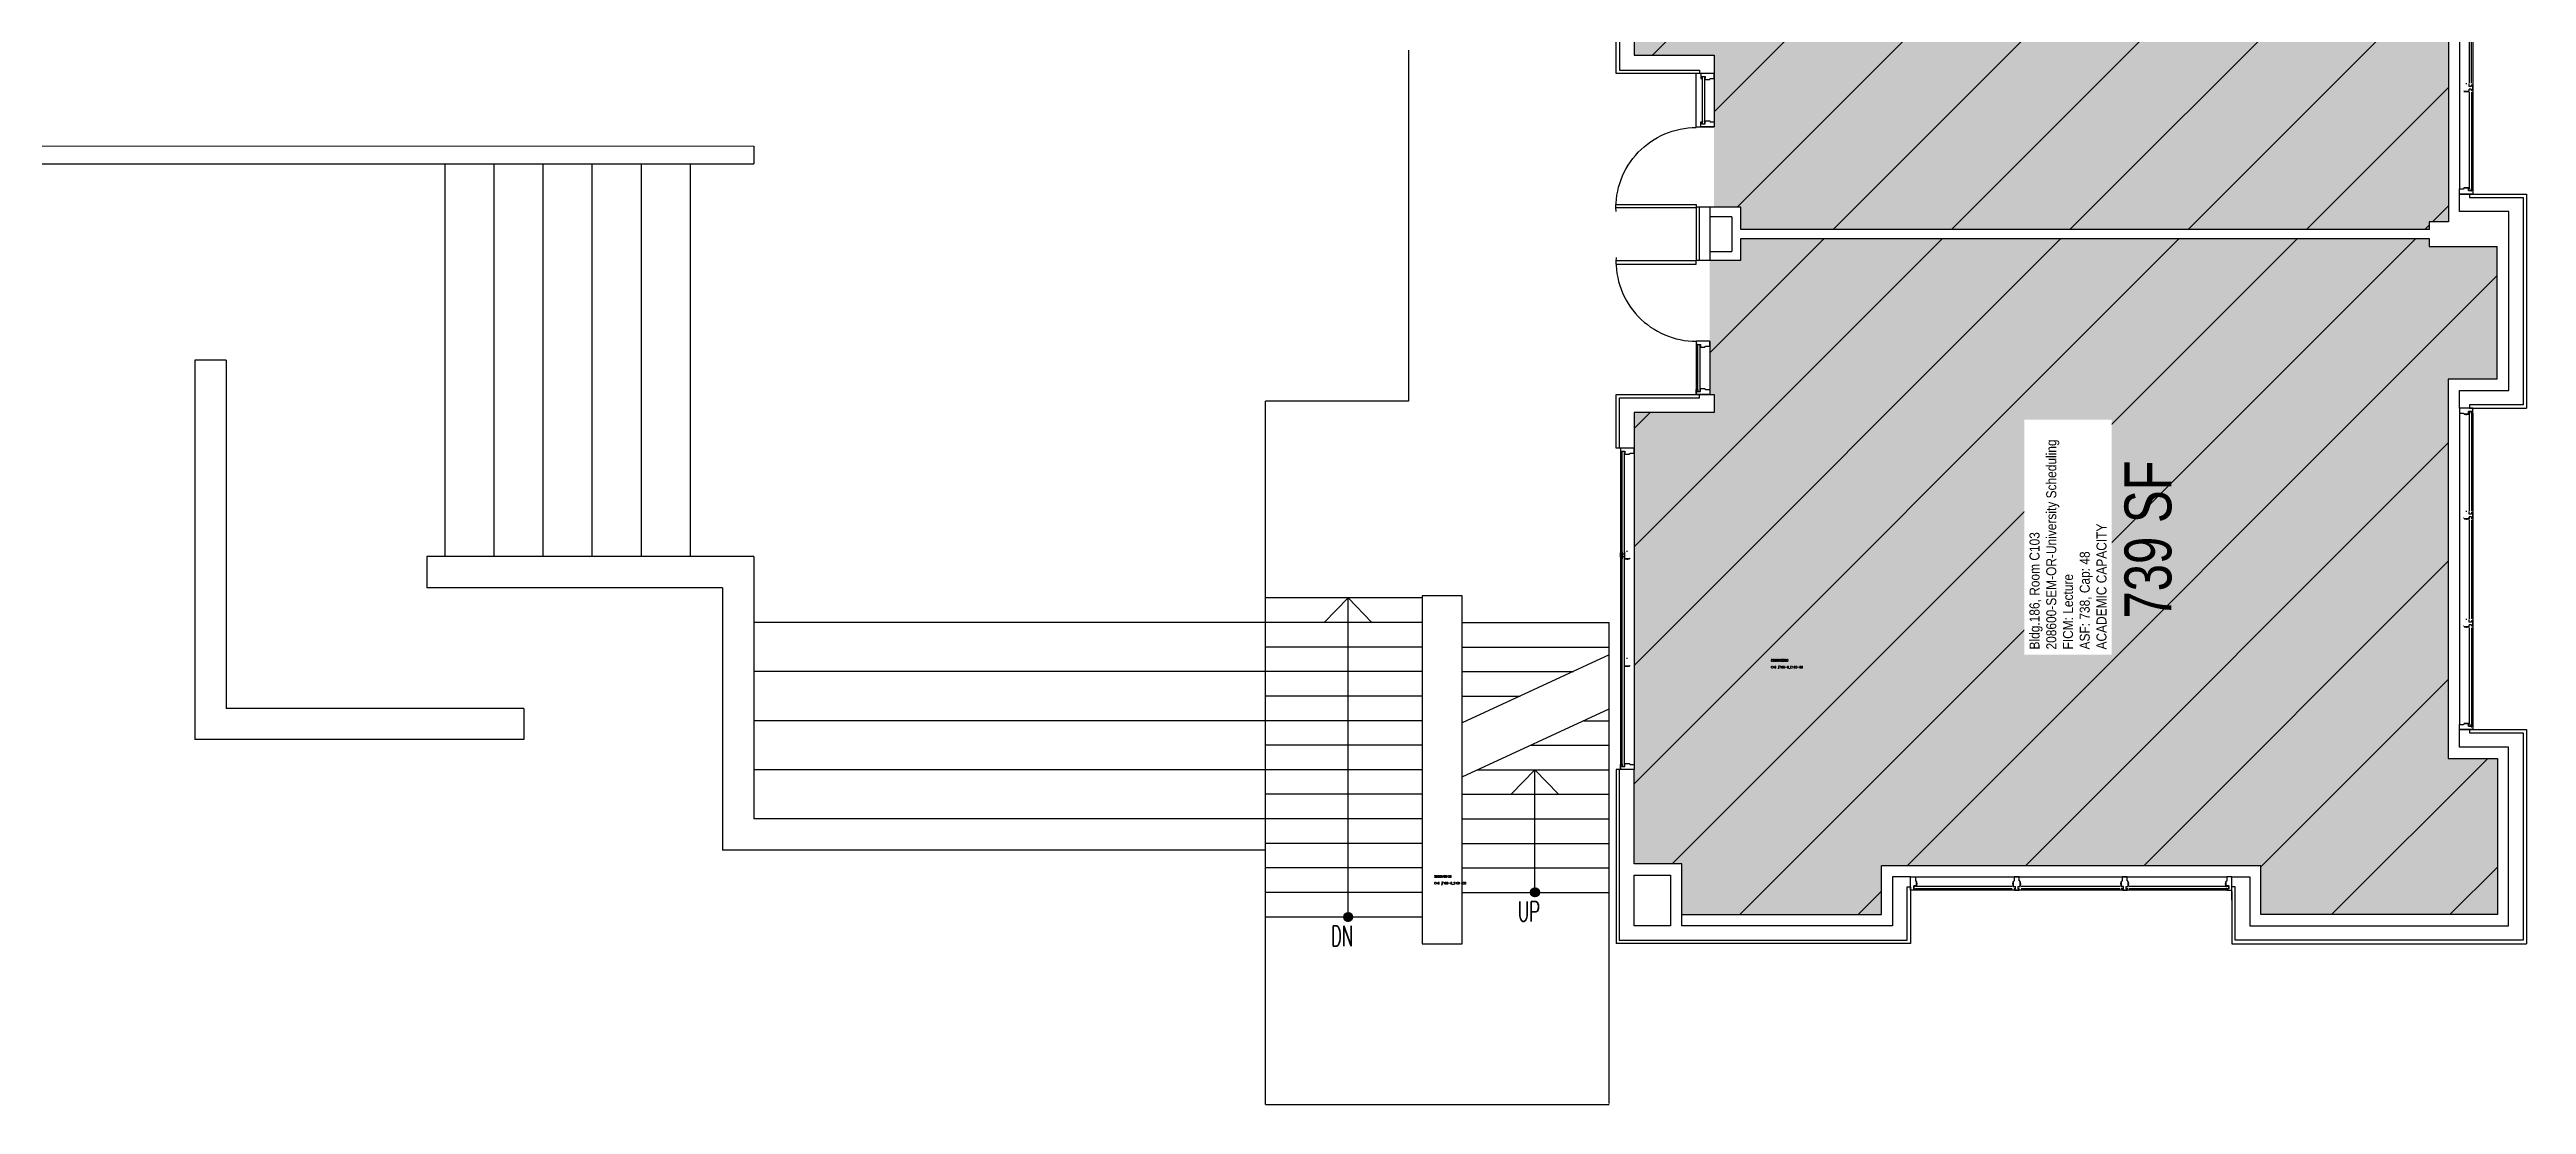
# Model space of a CAD drawing. Header units: inches. Extents: x -16 to 4862, y -243 to 5624.
# Drawn here: x 3752 to 4862, y -243 to 230 of the extents above; entities that cross this region are included whole.
import ezdxf
from ezdxf.enums import TextEntityAlignment as Align

# ---------------------------------------------------------------- set-up
doc = ezdxf.new("R2010")
doc.units = ezdxf.units.IN
doc.header["$LTSCALE"] = 10
doc.header["$MEASUREMENT"] = 0
doc.linetypes.add('HIDDEN2', pattern=[0.1875, 0.125, -0.0625])
doc.layers.get('0').update_dxf_attribs({"linetype": 'CONTINUOUS'})
for name, color, linetype in [('A-DOOR', 2, 'CONTINUOUS'), ('A-FLOR', 3, 'CONTINUOUS'), ('A-GLAZ', 1, 'CONTINUOUS'), ('A-GLAZ-SILL', 2, 'CONTINUOUS'), ('A-IDEN-CNUM', 7, 'CONTINUOUS'), ('A-IDEN-RNUM', 7, 'CONTINUOUS'), ('A-IDEN-SNUM', 4, 'CONTINUOUS'), ('A-IDEN-VNUM', 4, 'CONTINUOUS'), ('A-WALL', 5, 'CONTINUOUS'), ('AREA-TEXT', 3, 'CONTINUOUS'), ('Rooms-Capacity', 4, 'CONTINUOUS'), ('Rooms-Category-Color', 7, 'CONTINUOUS'), ('Rooms-College-Color', 7, 'CONTINUOUS'), ('Rooms-Department-Color', 7, 'CONTINUOUS'), ('Rooms-Division-Color', 7, 'CONTINUOUS'), ('Rooms-Information', 7, 'CONTINUOUS')]:
    doc.layers.add(name, color=color, linetype=linetype)
doc.styles.add('AREA', font='arial.ttf', dxfattribs={"height": 21})
doc.styles.add('ROOMSNUMBER', font='TXT.SHX', dxfattribs={"height": 1})
doc.styles.add('ROOMVNUMBER', font='arial.ttf', dxfattribs={"width": 0.85, "height": 30})
doc.styles.add('SIMPLEX', font='simplex.shx', dxfattribs={"width": 0.6})

# ---------------------------------------------------------------- blocks, each defined once
blk = doc.blocks.new('30DRRH')
for p, q in [((36, 1.5), (0, 1.5)), ((0, 1.5), (0, 0)), ((0, 0), (36, 0)), ((36, 0), (36, 1.5))]:
    blk.add_line(p, q)
blk.add_arc((0, 0), 36, 357.433, 90)

msp = doc.modelspace()

# ---------------------------------------------------------------- hatches: boundary and pattern name
at = {"layer": 'A-FLOR'}
h = msp.add_hatch(dxfattribs=at)
h.set_pattern_fill('ACET-2D-ACET-2D-ANSI31', color=256, style=0)
h.set_pattern_definition([(135, (6365.39287, -1245.02977), (-0.0883883476, -0.0883883476), [])])
edge = h.paths.add_edge_path()
edge.add_arc((4417.3, -147.8), 2, 0, 360)
h = msp.add_hatch(dxfattribs=at)
h.set_pattern_fill('ACET-2D-ACET-2D-ANSI31', color=256, style=0)
h.set_pattern_definition([(135, (6281.68314, -1256.06515), (-0.0883883476, -0.0883883476), [])])
edge = h.paths.add_edge_path()
edge.add_arc((4333.6, -158.9), 2, 0, 360)
at = {"layer": 'Rooms-Capacity'}
h = msp.add_hatch(dxfattribs=at)
h.set_pattern_fill('ANSI31', color=256, scale=300, style=0)
h.paths.add_polyline_path([(4479.1, 431.1), (4479.1, 427.6), (4461.7, 427.6), (4461.7, 227.3), (4497.6, 227.3), (4497.6, 159.2), (4509.6, 159.2), (4509.6, 149.2), (4818.1, 149.2), (4818.1, 152.7), (4826.7, 152.7), (4826.7, 317.1), (4831.7, 317.1), (4831.7, 431.1)])
h = msp.add_hatch(dxfattribs=at)
h.set_pattern_fill('ANSI31', color=256, scale=300, style=0)
h.paths.add_polyline_path([(4509.6, 145.2), (4509.6, 135.4), (4495.6, 135.4), (4495.6, 75.2), (4497.6, 75.2), (4497.6, 67.2), (4461.7, 67.2), (4461.7, -135.1), (4483.1, -135.1), (4483.1, -157.8), (4572.6, -157.8), (4572.6, -135.9), (4742.6, -135.9), (4742.6, -157.8), (4848.6, -157.8), (4848.6, -87.8), (4826.6, -87.8), (4826.6, 82.1), (4848.5, 82.1), (4848.5, 141.6), (4818.1, 141.6), (4818.1, 145.2)])
at = {"layer": 'Rooms-Category-Color', "true_color": 0xffff64}
for points in [[(4479.1, 431.1), (4479.1, 427.6), (4461.7, 427.6), (4461.7, 227.3), (4497.6, 227.3), (4497.6, 159.2), (4509.6, 159.2), (4509.6, 149.2), (4818.1, 149.2), (4818.1, 152.7), (4826.7, 152.7), (4826.7, 317.1), (4831.7, 317.1), (4831.7, 431.1)], [(4509.6, 145.2), (4509.6, 135.4), (4495.6, 135.4), (4495.6, 75.2), (4497.6, 75.2), (4497.6, 67.2), (4461.7, 67.2), (4461.7, -135.1), (4483.1, -135.1), (4483.1, -157.8), (4572.6, -157.8), (4572.6, -135.9), (4742.6, -135.9), (4742.6, -157.8), (4848.6, -157.8), (4848.6, -87.8), (4826.6, -87.8), (4826.6, 82.1), (4848.5, 82.1), (4848.5, 141.6), (4818.1, 141.6), (4818.1, 145.2)]]:
    msp.add_hatch(color=51, dxfattribs=at).paths.add_polyline_path(points)
at = {"layer": 'Rooms-College-Color', "true_color": 0xffff64}
for points in [[(4479.1, 431.1), (4479.1, 427.6), (4461.7, 427.6), (4461.7, 227.3), (4497.6, 227.3), (4497.6, 159.2), (4509.6, 159.2), (4509.6, 149.2), (4818.1, 149.2), (4818.1, 152.7), (4826.7, 152.7), (4826.7, 317.1), (4831.7, 317.1), (4831.7, 431.1)], [(4509.6, 145.2), (4509.6, 135.4), (4495.6, 135.4), (4495.6, 75.2), (4497.6, 75.2), (4497.6, 67.2), (4461.7, 67.2), (4461.7, -135.1), (4483.1, -135.1), (4483.1, -157.8), (4572.6, -157.8), (4572.6, -135.9), (4742.6, -135.9), (4742.6, -157.8), (4848.6, -157.8), (4848.6, -87.8), (4826.6, -87.8), (4826.6, 82.1), (4848.5, 82.1), (4848.5, 141.6), (4818.1, 141.6), (4818.1, 145.2)]]:
    msp.add_hatch(color=51, dxfattribs=at).paths.add_polyline_path(points)
at = {"layer": 'Rooms-Department-Color', "true_color": 0x003fff}
for points in [[(4479.1, 431.1), (4479.1, 427.6), (4461.7, 427.6), (4461.7, 227.3), (4497.6, 227.3), (4497.6, 159.2), (4509.6, 159.2), (4509.6, 149.2), (4818.1, 149.2), (4818.1, 152.7), (4826.7, 152.7), (4826.7, 317.1), (4831.7, 317.1), (4831.7, 431.1)], [(4509.6, 145.2), (4509.6, 135.4), (4495.6, 135.4), (4495.6, 75.2), (4497.6, 75.2), (4497.6, 67.2), (4461.7, 67.2), (4461.7, -135.1), (4483.1, -135.1), (4483.1, -157.8), (4572.6, -157.8), (4572.6, -135.9), (4742.6, -135.9), (4742.6, -157.8), (4848.6, -157.8), (4848.6, -87.8), (4826.6, -87.8), (4826.6, 82.1), (4848.5, 82.1), (4848.5, 141.6), (4818.1, 141.6), (4818.1, 145.2)]]:
    msp.add_hatch(color=160, dxfattribs=at).paths.add_polyline_path(points)
at = {"layer": 'Rooms-Division-Color', "true_color": 0x003fff}
for points in [[(4479.1, 431.1), (4479.1, 427.6), (4461.7, 427.6), (4461.7, 227.3), (4497.6, 227.3), (4497.6, 159.2), (4509.6, 159.2), (4509.6, 149.2), (4818.1, 149.2), (4818.1, 152.7), (4826.7, 152.7), (4826.7, 317.1), (4831.7, 317.1), (4831.7, 431.1)], [(4509.6, 145.2), (4509.6, 135.4), (4495.6, 135.4), (4495.6, 75.2), (4497.6, 75.2), (4497.6, 67.2), (4461.7, 67.2), (4461.7, -135.1), (4483.1, -135.1), (4483.1, -157.8), (4572.6, -157.8), (4572.6, -135.9), (4742.6, -135.9), (4742.6, -157.8), (4848.6, -157.8), (4848.6, -87.8), (4826.6, -87.8), (4826.6, 82.1), (4848.5, 82.1), (4848.5, 141.6), (4818.1, 141.6), (4818.1, 145.2)]]:
    msp.add_hatch(color=160, dxfattribs=at).paths.add_polyline_path(points)

# ---------------------------------------------------------------- linework, layer by layer
at = {"layer": 'A-FLOR'}
for p, q in [((4360.6, 229.6), (4360.6, 72.3)), ((3928.7, 178.6), (3928.7, 2.6)), ((3950.7, 178.6), (3950.7, 2.6)), ((3972.7, 178.6), (3972.7, 2.6)), ((3994.7, 178.6), (3994.7, 2.6)), ((4016.7, 178.6), (4016.7, 2.6)), ((4038.7, 178.6), (4038.7, 2.6)), ((4296.6, -242.9), (4296.6, 72.3)), ((4360.6, 72.3), (4296.6, 72.3)), ((4333.6, -15.9), (4322.9, -26.9)), ((4333.6, -15.9), (4344.2, -26.9)), ((4333.6, -158.9), (4333.6, -16)), ((4299.2, -26.9), (4067.2, -26.9)), ((4450.6, -242.4), (4450.6, -26.9)), ((4450.6, -41.4), (4384.7, -71.8)), ((4299.2, -48.9), (4067.2, -48.9)), ((4384.7, -96), (4450.6, -65.6)), ((4450.6, -147.9), (4450.6, -65.6)), ((4299.2, -70.9), (4067.2, -70.9)), ((4299.2, -92.9), (4067.2, -92.9)), ((4417.3, -92.9), (4406.6, -103.9)), ((4417.3, -147.8), (4417.3, -92.9)), ((4417.3, -92.9), (4427.9, -103.9)), ((4296.6, -242.9), (4450.6, -242.9))]:
    msp.add_line(p, q, dxfattribs=at)
at = {"layer": 'A-FLOR', "flags": 128}
for points in [[(4366.7, -15.9), (4296.6, -15.9)], [(4366.7, -26.9), (4296.6, -26.9)], [(4384.7, -26.9), (4450.6, -26.9)], [(4366.7, -37.9), (4296.6, -37.9)], [(4384.7, -37.9), (4450.6, -37.9)], [(4366.7, -48.9), (4296.6, -48.9)], [(4384.7, -48.9), (4434.5, -48.9)], [(4366.7, -59.9), (4296.6, -59.9)], [(4384.7, -59.9), (4410.6, -59.9)], [(4366.7, -70.9), (4296.6, -70.9)], [(4439.2, -70.9), (4450.6, -70.9)], [(4366.7, -81.9), (4296.6, -81.9)], [(4415.3, -81.9), (4450.6, -81.9)], [(4366.7, -92.9), (4296.6, -92.9)], [(4391.4, -92.9), (4450.6, -92.9)], [(4366.7, -103.9), (4296.6, -103.9)], [(4384.7, -103.9), (4450.6, -103.9)], [(4366.7, -114.9), (4296.6, -114.9)], [(4384.7, -114.9), (4450.6, -114.9)], [(4366.7, -125.9), (4296.6, -125.9)], [(4384.7, -125.9), (4450.6, -125.9)], [(4366.7, -136.9), (4296.6, -136.9)], [(4384.7, -136.9), (4450.6, -136.9)], [(4366.7, -147.9), (4296.6, -147.9)], [(4384.7, -147.9), (4450.6, -147.9)], [(4366.7, -158.9), (4296.6, -158.9)]]:
    msp.add_lwpolyline(points, dxfattribs=at)
at = {"layer": 'A-FLOR', "linetype": 'HIDDEN2', "flags": 128}
msp.add_lwpolyline([(4387.7, -103.9), (4394.4, -103.9)], dxfattribs=at)
at = {"layer": 'A-FLOR'}
for centre in [(4417.3, -147.8), (4333.6, -158.9)]:
    msp.add_circle(centre, 2, dxfattribs=at)
at = {"layer": 'A-GLAZ'}
for p, q in [((4831.7, 306.9), (4831.7, 167.4)), ((4837.6, 306.9), (4837.6, 167.4)), ((4835.9, 259.2), (4835.9, 214.7)), ((4492.3, 217.8), (4492.3, 196.5)), ((4493.3, 217.7), (4493.3, 196.6)), ((4836, 210.8), (4836, 167.5)), ((4489.6, 99.1), (4489.6, 75.2)), ((4491.3, 76.6), (4491.3, 97.7)), ((4495.6, 99.1), (4495.6, 75.2)), ((4831.6, 66.9), (4831.6, -72.6)), ((4836, 67.6), (4836, 23.1)), ((4837.6, 66.9), (4837.6, -72.6)), ((4455.7, 51.2), (4455.7, -92.8)), ((4457.4, -91.4), (4457.4, 49.8)), ((4461.7, 51.2), (4461.7, -92.8)), ((4836, 19.1), (4836, -25.3)), ((4836, -29.3), (4836, -72.5)), ((4587.9, -140.9), (4727.4, -140.9)), ((4631.2, -145.2), (4587.9, -145.2)), ((4727.4, -146.8), (4587.9, -146.8)), ((4679.6, -145.2), (4635.2, -145.2)), ((4728.1, -145.2), (4683.6, -145.2))]:
    msp.add_line(p, q, dxfattribs=at)
at = {"layer": 'A-GLAZ-SILL'}
for p, q in [((4836.9, 259.2), (4836.9, 214.7)), ((4837, 210.8), (4837, 167.5)), ((4490.3, 76.5), (4490.3, 97.8)), ((4837, 67.6), (4837, 23.1)), ((4456.4, -90.5), (4456.4, 48.9)), ((4837, 19.1), (4837, -25.3)), ((4837, -29.3), (4837, -72.5)), ((4631.2, -146.2), (4587.9, -146.2)), ((4679.6, -146.2), (4635.2, -146.2)), ((4728.1, -146.2), (4683.6, -146.2))]:
    msp.add_line(p, q, dxfattribs=at)
at = {"layer": 'A-WALL'}
for p, q in [((4489.6, 195.2), (4489.6, 219.1)), ((4833.5, 211.4), (4833.4, 211.4)), ((4834.7, 214.3), (4834.7, 214.7)), ((4834.7, 211.1), (4834.7, 210.8)), ((4834.7, 211.1), (4834.7, 210.8)), ((4835.9, 214.3), (4835.8, 214.3)), ((4835.8, 211.1), (4835.9, 211.1)), ((4835.9, 213.3), (4835.9, 214.3)), ((4836.9, 213.3), (4835.9, 213.3)), ((4835.9, 211.1), (4835.9, 212.1)), ((4836.9, 212.1), (4835.9, 212.1)), ((4837.1, 213.8), (4836.9, 213.8)), ((4836.9, 213.8), (4836.9, 213.3)), ((4836.9, 212.1), (4836.9, 211.5)), ((4836.9, 211.5), (4837.1, 211.6)), ((4837.6, 213.8), (4837.1, 213.8)), ((4837.1, 211.6), (4837.3, 211.6)), ((4837.3, 211.6), (4837.6, 211.8)), ((4837.6, 211.8), (4837.6, 213.8)), ((4489.6, 195.2), (4497.6, 195.2)), ((2450.4, 186.8), (4067.2, 186.6)), ((2450.4, 178.8), (4067.2, 178.6)), ((4067.2, 186.6), (4067.2, 178.6)), ((4835.7, 167.8), (4833.6, 167.8)), ((4834.7, 168.2), (4834.7, 167.8)), ((4835.6, 166.6), (4835.6, 167.4)), ((4836.9, 166.6), (4835.6, 166.6)), ((4836.9, 166.5), (4836.9, 166.6)), ((4491.1, 135.4), (4491.1, 159.2)), ((4495.6, 159.2), (4495.6, 135.4)), ((4861.6, 165.1), (4861.6, 69.1)), ((4505.6, 154.9), (4495.6, 154.9)), ((4505.6, 154.9), (4505.6, 139.4)), ((4495.6, 139.4), (4505.6, 139.4)), ((4848.5, 82.1), (4848.5, 141.6)), ((3816.7, 90.6), (3816.7, -79.4)), ((3830.7, 90.6), (3816.7, 90.6)), ((3830.7, 90.6), (3830.7, -65.4)), ((4848.5, 82.1), (4826.6, 82.1)), ((4826.6, 82.1), (4826.6, -87.8)), ((4835.7, 67.7), (4835.7, 66.8)), ((4836.9, 67.7), (4835.7, 67.7)), ((4836.9, 67.8), (4836.9, 67.7)), ((4835.8, 66.4), (4833.7, 66.4)), ((4834.8, 66), (4834.8, 66.4)), ((4834.8, 22.7), (4834.8, 23.1)), ((4836, 22.7), (4835.8, 22.7)), ((4836, 21.7), (4836, 22.7)), ((4836, 22.7), (4836, 22.6)), ((4837, 22.7), (4837, 21.7)), ((4837.1, 22.2), (4837, 22.2)), ((4837, 22.2), (4837, 21.7)), ((4837.6, 22.2), (4837.1, 22.2)), ((4837.6, 20.2), (4837.6, 22.2)), ((4833.6, 19.8), (4833.5, 19.8)), ((4834.8, 19.5), (4834.8, 19.1)), ((4834.8, 19.5), (4834.8, 19.1)), ((4835.8, 19.5), (4836, 19.5)), ((4837, 21.7), (4836, 21.7)), ((4836, 19.5), (4836, 20.5)), ((4837, 20.5), (4836, 20.5)), ((4836, 20.5), (4836, 19.5)), ((4837, 20.5), (4837, 19.9)), ((4837, 20.5), (4837, 19.5)), ((4837, 19.9), (4837.1, 20)), ((4837.1, 20), (4837.3, 20)), ((4837.3, 20), (4837.6, 20.2)), ((3920.7, 2.6), (3920.7, -11.4)), ((4067.2, 2.6), (3920.7, 2.6)), ((4067.2, 2.6), (4067.2, -114.9)), ((4455.7, 4.3), (4456.2, 4.3)), ((4455.7, 2.3), (4455.7, 4.3)), ((4455.7, 4.3), (4456.2, 4.3)), ((4455.7, 2.3), (4455.7, 4.3)), ((4456, 2.1), (4455.7, 2.3)), ((4456.1, 2.1), (4455.7, 2.3)), ((4456.2, 2.1), (4456, 2.1)), ((4456.2, 2.1), (4456.1, 2.1)), ((4456.2, 4.3), (4456.4, 4.3)), ((4456.2, 4.3), (4456.4, 4.3)), ((4456.4, 2), (4456.2, 2.1)), ((4456.4, 2), (4456.2, 2.1)), ((4456.4, 4.8), (4456.4, 1.6)), ((4456.4, 4.8), (4456.4, 3.8)), ((4456.4, 4.3), (4456.4, 3.8)), ((4456.4, 4.3), (4456.4, 3.8)), ((4456.4, 3.8), (4457.4, 3.8)), ((4456.4, 3.8), (4457.4, 3.8)), ((4456.4, 2.6), (4456.4, 2)), ((4456.4, 2.6), (4457.4, 2.6)), ((4456.4, 2.6), (4456.4, 1.6)), ((4456.4, 2.6), (4456.4, 2)), ((4456.4, 2.6), (4457.4, 2.6)), ((4457.4, 4.8), (4457.5, 4.8)), ((4457.4, 3.8), (4457.4, 4.8)), ((4457.4, 4.8), (4457.4, 1.6)), ((4457.4, 4.8), (4457.4, 4.6)), ((4457.4, 4.8), (4457.5, 4.8)), ((4457.4, 3.8), (4457.4, 4.8)), ((4457.4, 1.6), (4457.4, 2.6)), ((4457.4, 2.6), (4457.4, 1.6)), ((4457.4, 1.6), (4457.4, 2.6)), ((4457.5, 1.6), (4457.4, 1.6)), ((4457.5, 1.6), (4457.4, 1.6)), ((4458.6, 4.8), (4458.6, 5.2)), ((4458.6, 4.8), (4458.6, 5.2)), ((4458.6, 1.6), (4458.6, 1.2)), ((4458.6, 1.6), (4458.6, 1.2)), ((4458.6, 1.6), (4458.6, 1.2)), ((4458.6, 1.6), (4458.6, 1.2)), ((4459.8, 1.9), (4459.9, 1.9)), ((4459.8, 1.9), (4459.9, 1.9)), ((4053.2, -11.4), (3920.7, -11.4)), ((4053.2, -11.4), (4053.2, -128.9)), ((4833.6, -28.6), (4833.5, -28.6)), ((4834.8, -25.7), (4834.8, -25.3)), ((4834.8, -28.9), (4834.8, -29.3)), ((4834.8, -28.9), (4834.8, -29.3)), ((4836, -25.7), (4835.8, -25.7)), ((4835.8, -28.9), (4836, -28.9)), ((4836, -26.7), (4836, -25.7)), ((4837, -26.7), (4836, -26.7)), ((4836, -28.9), (4836, -27.9)), ((4837, -27.9), (4836, -27.9)), ((4837.1, -26.2), (4837, -26.2)), ((4837, -26.2), (4837, -26.7)), ((4837, -27.9), (4837, -28.5)), ((4837, -28.5), (4837.1, -28.4)), ((4837.6, -26.2), (4837.1, -26.2)), ((4837.1, -28.4), (4837.3, -28.4)), ((4837.3, -28.4), (4837.6, -28.2)), ((4837.6, -28.2), (4837.6, -26.2)), ((4458.6, -43.2), (4458.6, -42.8)), ((4458.6, -43.2), (4458.6, -42.8)), ((4458.6, -46.4), (4458.6, -46.8)), ((4458.6, -46.4), (4458.6, -46.8)), ((4458.6, -46.4), (4458.6, -46.8)), ((4458.6, -46.4), (4458.6, -46.8)), ((4459.8, -46.1), (4459.9, -46.1)), ((4459.8, -46.1), (4459.9, -46.1)), ((3964.2, -65.4), (3830.7, -65.4)), ((3964.2, -65.4), (3964.2, -79.4)), ((4835.8, -72.2), (4833.7, -72.2)), ((4834.8, -71.8), (4834.8, -72.2)), ((4835.7, -73.4), (4835.7, -72.6)), ((4836.9, -73.4), (4835.7, -73.4)), ((4836.9, -73.6), (4836.9, -73.4)), ((4861.6, -74.9), (4861.6, -170.9)), ((3964.2, -79.4), (3816.7, -79.4)), ((4826.6, -87.8), (4848.6, -87.8)), ((4848.6, -87.8), (4848.6, -157.8)), ((4453.7, -92.8), (4453.7, -170.8)), ((4299.2, -114.9), (4067.2, -114.9)), ((4296.6, -128.9), (4053.2, -128.9)), ((4572.6, -157.8), (4572.6, -135.9)), ((4742.6, -135.9), (4572.6, -135.9)), ((4588.3, -145), (4588.3, -142.9)), ((4588.7, -144), (4588.3, -144)), ((4631.6, -144), (4631.2, -144)), ((4631.6, -144), (4631.2, -144)), ((4631.9, -142.8), (4631.9, -142.7)), ((4634.8, -144), (4635.2, -144)), ((4680, -144), (4679.6, -144)), ((4680, -144), (4679.6, -144)), ((4680.3, -142.8), (4680.3, -142.7)), ((4683.2, -144), (4683.6, -144)), ((4726.5, -144), (4726.9, -144)), ((4726.9, -145), (4726.9, -142.9)), ((4742.6, -157.8), (4742.6, -135.9)), ((4585.6, -145.4), (4585.6, -170.8)), ((4586.9, -146.2), (4587.1, -146.2)), ((4587.1, -144.9), (4587.9, -144.9)), ((4587.1, -146.2), (4587.1, -144.9)), ((4631.6, -145.1), (4631.6, -145.2)), ((4631.6, -145.2), (4632.6, -145.2)), ((4632, -146.2), (4632.1, -146.4)), ((4632.6, -146.2), (4632, -146.2)), ((4632.1, -146.4), (4632.1, -146.5)), ((4632.1, -146.5), (4632.2, -146.8)), ((4632.2, -146.8), (4634.3, -146.8)), ((4632.6, -146.2), (4632.6, -145.2)), ((4633.8, -145.2), (4634.8, -145.2)), ((4633.8, -146.2), (4633.8, -145.2)), ((4634.3, -146.2), (4633.8, -146.2)), ((4634.3, -146.4), (4634.3, -146.2)), ((4634.3, -146.8), (4634.3, -146.4)), ((4634.8, -145.2), (4634.8, -145.1)), ((4680, -145.1), (4680, -145.2)), ((4680, -145.2), (4681, -145.2)), ((4681, -145.2), (4680, -145.2)), ((4681, -146.2), (4680, -146.2)), ((4680.4, -146.2), (4680.5, -146.4)), ((4681, -146.2), (4680.4, -146.2)), ((4680.5, -146.4), (4680.5, -146.5)), ((4680.5, -146.5), (4680.7, -146.8)), ((4680.7, -146.8), (4682.7, -146.8)), ((4681, -146.2), (4681, -145.2)), ((4682.2, -145.2), (4683.2, -145.2)), ((4682.2, -146.2), (4682.2, -145.2)), ((4682.7, -146.2), (4682.2, -146.2)), ((4683.2, -146.2), (4682.2, -146.2)), ((4682.7, -146.4), (4682.7, -146.2)), ((4682.7, -146.8), (4682.7, -146.4)), ((4683.2, -145.2), (4683.1, -145.2)), ((4683.2, -145.2), (4683.2, -145.1)), ((4728.2, -144.9), (4727.3, -144.9)), ((4728.2, -146.2), (4728.2, -144.9)), ((4728.3, -146.2), (4728.2, -146.2)), ((4729.6, -151.4), (4729.6, -145.4)), ((4483.1, -157.8), (4572.6, -157.8)), ((4848.6, -157.8), (4742.6, -157.8)), ((4585.6, -170.8), (4453.7, -170.8))]:
    msp.add_line(p, q, dxfattribs=at)
at = {"layer": 'A-WALL', "linetype": 'Continuous'}
for p, q in [((4836.1, 165.1), (4861.6, 165.1)), ((4818.1, 141.6), (4848.5, 141.6)), ((4836.1, 69.1), (4861.6, 69.1)), ((4836.1, -74.9), (4861.6, -74.9)), ((4455.1, -92.8), (4453.7, -92.8))]:
    msp.add_line(p, q, dxfattribs=at)
at = {"layer": 'A-WALL'}
for points in [[(4831.7, 317.1), (4826.7, 317.1), (4826.7, 152.7), (4818.1, 152.7), (4818.1, 149.2)], [(4455.2, 243.1), (4455.2, 220.6), (4491.1, 220.6), (4491.1, 219.1)], [(4497.6, 219.1), (4497.6, 195.3)], [(4818.1, 149.2), (4509.6, 149.2), (4509.6, 159.2), (4489.6, 159.2), (4489.6, 135.4), (4509.6, 135.4), (4509.6, 145.2), (4818.1, 145.2)], [(4818.1, 145.2), (4818.1, 141.6)], [(4455.2, 51.2), (4453.7, 51.2), (4453.7, 75.2), (4491.1, 75.2)], [(4491.1, 75.2), (4497.6, 75.2), (4497.6, 67.2), (4461.7, 67.2), (4461.7, 51.2), (4455.2, 51.2), (4455.2, 73.7), (4491.1, 73.7), (4491.1, 75.2)], [(4634.8, -142.9), (4634.8, -145.1), (4634.8, -142.9), (4634.6, -142.9), (4634.6, -142.7), (4634.3, -142.7), (4634.3, -140.9), (4632.1, -140.9), (4632.1, -142.7), (4631.9, -142.7), (4631.9, -142.9), (4631.6, -142.9)], [(4683.2, -142.9), (4683.2, -145.1), (4683.2, -142.9), (4683, -142.9), (4683, -142.7), (4682.7, -142.7), (4682.7, -140.9), (4680.5, -140.9), (4680.5, -142.7), (4680.3, -142.7), (4680.3, -142.9), (4680, -142.9)], [(4729.6, -147.5), (4729.6, -170.9), (4861.6, -170.9)]]:
    msp.add_lwpolyline(points, dxfattribs=at)
for points in [[(4497.6, 219.1), (4453.7, 219.1), (4453.7, 243.1), (4461.7, 243.1), (4461.7, 227.3), (4497.6, 227.3)], [(4491.6, 219.1), (4491.6, 216.9), (4492.1, 216.9), (4492.3, 216.8), (4492.3, 217.4), (4492.1, 217.3), (4492.1, 217.8), (4492.3, 217.8), (4492.3, 217.7), (4493.6, 217.7), (4493.6, 216.8), (4493.4, 216.8), (4493.3, 216.9), (4493.3, 216.4), (4493.4, 216.4), (4495.6, 216.4), (4495.6, 216.7), (4495.8, 216.7), (4495.8, 216.9), (4497.6, 216.9), (4497.6, 219.1)], [(4833.6, 211.1), (4835.8, 211.1)], [(4491.6, 195.2), (4491.6, 197.4), (4492.1, 197.4), (4492.3, 197.5), (4492.3, 196.9), (4492.1, 197), (4492.1, 196.5), (4492.3, 196.5), (4492.3, 196.6), (4493.6, 196.6), (4493.6, 197.5), (4493.4, 197.5), (4493.3, 197.5), (4493.3, 197.9), (4493.4, 197.9), (4495.6, 197.9), (4495.6, 197.6), (4495.8, 197.6), (4495.8, 197.4), (4497.6, 197.4), (4497.6, 195.2)], [(4835.8, 167.4), (4835.7, 167.4), (4835.7, 166.6), (4836.3, 166.6), (4837, 166.6), (4837, 166.5), (4837.1, 166.5), (4837.1, 166.9), (4837, 166.8), (4837, 167.5), (4837.1, 167.4), (4837.6, 167.4), (4837.6, 165.1), (4831.7, 165.1), (4831.7, 167.4), (4833.5, 167.4), (4833.5, 167.6), (4833.7, 167.6), (4833.7, 167.8), (4835.8, 167.8), (4836, 167.9), (4836, 167.4)], [(4831.7, 69.1), (4831.7, 77.1), (4853.7, 77.1), (4853.7, 157.2), (4831.7, 157.2), (4831.7, 165.1), (4836.1, 165.1), (4836.1, 163.6), (4860.1, 163.6), (4860.1, 70.6), (4836.1, 70.6), (4836.1, 69.1)], [(4489.6, 99.1), (4489.6, 96.9), (4490.1, 96.9), (4490.3, 96.8), (4490.3, 97.4), (4490.1, 97.3), (4490.1, 97.8), (4490.3, 97.8), (4490.3, 97.7), (4491.5, 97.7), (4491.5, 96.8), (4491.4, 96.8), (4491.3, 96.9), (4491.3, 96.4), (4491.4, 96.4), (4493.5, 96.4), (4493.5, 96.7), (4493.7, 96.7), (4493.7, 96.9), (4495.6, 96.9), (4495.6, 99.1)], [(4489.6, 75.2), (4489.6, 77.5), (4490.1, 77.5), (4490.3, 77.5), (4490.3, 76.9), (4490.1, 77), (4490.1, 76.5), (4490.3, 76.5), (4490.3, 76.6), (4491.5, 76.6), (4491.5, 77.5), (4491.4, 77.5), (4491.3, 77.5), (4491.3, 77.9), (4491.4, 77.9), (4493.5, 77.9), (4493.5, 77.6), (4493.7, 77.6), (4493.7, 77.5), (4495.6, 77.5), (4495.6, 75.2)], [(4835.8, 66.8), (4835.7, 66.8), (4835.7, 67.7), (4836.3, 67.7), (4836.9, 67.7), (4836.9, 67.8), (4837.1, 67.8), (4837.1, 67.3), (4836.9, 67.4), (4836.9, 66.8), (4837.1, 66.9), (4837.6, 66.9), (4837.6, 69.1), (4831.6, 69.1), (4831.6, 66.9), (4833.5, 66.9), (4833.5, 66.7), (4833.7, 66.7), (4833.7, 66.4), (4835.8, 66.4), (4835.9, 66.4), (4835.9, 66.8)], [(4455.7, 51.2), (4455.7, 48.9), (4456.2, 48.9), (4456.4, 48.9), (4456.4, 49.5), (4456.2, 49.4), (4456.2, 49.9), (4456.4, 49.9), (4456.4, 49.8), (4457.6, 49.8), (4457.6, 48.9), (4457.5, 48.9), (4457.4, 48.9), (4457.4, 48.5), (4457.5, 48.5), (4459.6, 48.5), (4459.6, 48.8), (4459.9, 48.8), (4459.9, 48.9), (4461.7, 48.9), (4461.7, 51.2)], [(4455.7, 51.2), (4455.7, 48.9), (4456.2, 48.9), (4456.4, 48.9), (4456.4, 49.5), (4456.2, 49.4), (4456.2, 49.9), (4456.4, 49.9), (4456.4, 49.8), (4457.6, 49.8), (4457.6, 48.9), (4457.5, 48.9), (4457.4, 48.9), (4457.4, 48.5), (4457.5, 48.5), (4459.6, 48.5), (4459.6, 48.8), (4459.9, 48.8), (4459.9, 48.9), (4461.7, 48.9), (4461.7, 51.2)], [(4455.7, 51.2), (4455.7, 48.9), (4456.2, 48.9), (4456.4, 48.9), (4456.4, 49.5), (4456.2, 49.4), (4456.2, 49.9), (4456.4, 49.9), (4456.4, 49.8), (4457.6, 49.8), (4457.6, 48.9), (4457.5, 48.9), (4457.4, 48.9), (4457.4, 48.5), (4457.5, 48.5), (4459.6, 48.5), (4459.6, 48.8), (4459.9, 48.8), (4459.9, 48.9), (4461.7, 48.9), (4461.7, 51.2)], [(4833.7, 19.5), (4835.8, 19.5)], [(4459.7, 1.6), (4457.5, 1.6)], [(4459.7, 1.6), (4457.5, 1.6)], [(4366.7, -170.9), (4384.7, -170.9), (4384.7, -14.9), (4366.7, -14.9)], [(4833.7, -28.9), (4835.8, -28.9)], [(4459.7, -46.4), (4457.5, -46.4)], [(4459.7, -46.4), (4457.5, -46.4)], [(4729.6, -140.9), (4737.6, -140.9), (4737.6, -162.8), (4853.6, -162.8), (4853.6, -82.8), (4831.7, -82.8), (4831.7, -74.9), (4836.1, -74.9), (4836.1, -76.3), (4860.1, -76.3), (4860.1, -169.3), (4860.1, -169.3), (4731.1, -169.3), (4731.1, -145.4), (4729.6, -145.4)], [(4835.8, -72.6), (4835.7, -72.6), (4835.7, -73.4), (4836.3, -73.4), (4836.9, -73.4), (4836.9, -73.6), (4837.1, -73.6), (4837.1, -73.1), (4836.9, -73.2), (4836.9, -72.5), (4837.1, -72.6), (4837.6, -72.6), (4837.6, -74.9), (4831.6, -74.9), (4831.6, -72.6), (4833.5, -72.6), (4833.5, -72.4), (4833.7, -72.4), (4833.7, -72.2), (4835.8, -72.2), (4835.9, -72.2), (4835.9, -72.6)], [(4483.1, -135.1), (4461.7, -135.1), (4461.7, -92.8), (4455.1, -92.8), (4455.1, -169.3), (4584.1, -169.3), (4584.1, -145.4), (4585.6, -145.4), (4585.6, -140.9), (4577.6, -140.9), (4577.6, -162.8), (4483.1, -162.8)], [(4455.7, -92.8), (4455.7, -90.6), (4456.2, -90.6), (4456.4, -90.5), (4456.4, -91.1), (4456.2, -91), (4456.2, -91.5), (4456.4, -91.5), (4456.4, -91.4), (4457.6, -91.4), (4457.6, -90.5), (4457.5, -90.5), (4457.4, -90.5), (4457.4, -90.1), (4457.5, -90.1), (4459.6, -90.1), (4459.6, -90.4), (4459.9, -90.4), (4459.9, -90.6), (4461.7, -90.6), (4461.7, -92.8)], [(4455.7, -92.8), (4455.7, -90.6), (4456.2, -90.6), (4456.4, -90.5), (4456.4, -91.1), (4456.2, -91), (4456.2, -91.5), (4456.4, -91.5), (4456.4, -91.4), (4457.6, -91.4), (4457.6, -90.5), (4457.5, -90.5), (4457.4, -90.5), (4457.4, -90.1), (4457.5, -90.1), (4459.6, -90.1), (4459.6, -90.4), (4459.9, -90.4), (4459.9, -90.6), (4461.7, -90.6), (4461.7, -92.8)], [(4455.7, -92.8), (4455.7, -90.6), (4456.2, -90.6), (4456.4, -90.5), (4456.4, -91.1), (4456.2, -91), (4456.2, -91.5), (4456.4, -91.5), (4456.4, -91.4), (4457.6, -91.4), (4457.6, -90.5), (4457.5, -90.5), (4457.4, -90.5), (4457.4, -90.1), (4457.5, -90.1), (4459.6, -90.1), (4459.6, -90.4), (4459.9, -90.4), (4459.9, -90.6), (4461.7, -90.6), (4461.7, -92.8)], [(4461.7, -140.1), (4478.1, -140.1), (4478.1, -162.8), (4461.7, -162.8)], [(4587.9, -145), (4587.9, -144.9), (4587.1, -144.9), (4587.1, -145.5), (4587.1, -146.2), (4586.9, -146.2), (4586.9, -146.3), (4587.4, -146.3), (4587.3, -146.2), (4587.9, -146.2), (4587.9, -146.3), (4587.9, -146.8), (4585.6, -146.8), (4585.6, -140.9), (4587.9, -140.9), (4587.9, -142.7), (4588.1, -142.7), (4588.1, -142.9), (4588.3, -142.9), (4588.3, -145), (4588.3, -145.2), (4587.9, -145.2)], [(4631.6, -142.9), (4631.6, -145.1)], [(4680, -142.9), (4680, -145.1)], [(4727.3, -145), (4727.3, -144.9), (4728.2, -144.9), (4728.2, -145.5), (4728.2, -146.2), (4728.3, -146.2), (4728.3, -146.3), (4727.8, -146.3), (4727.9, -146.2), (4727.3, -146.2), (4727.4, -146.3), (4727.4, -146.8), (4729.6, -146.8), (4729.6, -140.9), (4727.4, -140.9), (4727.4, -142.7), (4727.2, -142.7), (4727.2, -142.9), (4726.9, -142.9), (4726.9, -145), (4726.9, -145.2), (4727.3, -145.2)]]:
    msp.add_lwpolyline(points, close=True, dxfattribs=at)
for points in [[(4833.6, 214.3, 0, 0, 0), (4835.8, 214.3, 0, 0, 0), (4833.6, 214.3, 0, 0, 0), (4833.6, 214.1, 0, 0, 0), (4833.4, 214.1, 0.02, 0.02, 0), (4833.4, 213.8, 0.02, 0.02, 0), (4831.6, 213.8, 0.02, 0.02, 0), (4831.6, 211.6, 0, 0, 0), (4833.4, 211.6, 0, 0, 0), (4833.4, 211.4, 0, 0, 0), (4833.6, 211.4, 0, 0, 0), (4833.6, 211.1, 0, 0, 0)], [(4833.7, 22.7, 0, 0, 0), (4835.8, 22.7, 0, 0, 0), (4833.7, 22.7, 0, 0, 0), (4833.7, 22.5, 0, 0, 0), (4833.5, 22.5, 0.02, 0.02, 0), (4833.5, 22.2, 0.02, 0.02, 0), (4831.6, 22.2, 0.02, 0.02, 0), (4831.6, 20, 0, 0, 0), (4833.5, 20, 0, 0, 0), (4833.5, 19.8, 0, 0, 0), (4833.7, 19.8, 0, 0, 0), (4833.7, 19.5, 0, 0, 0)], [(4459.7, 4.8, 0, 0, 0), (4457.5, 4.8, 0, 0, 0), (4459.7, 4.8, 0, 0, 0), (4459.7, 4.6, 0, 0, 0), (4459.9, 4.6, 0.02, 0.02, 0), (4459.9, 4.3, 0.02, 0.02, 0), (4461.7, 4.3, 0.02, 0.02, 0), (4461.7, 2.1, 0, 0, 0), (4459.9, 2.1, 0, 0, 0), (4459.9, 1.9, 0, 0, 0), (4459.7, 1.9, 0, 0, 0), (4459.7, 1.6, 0, 0, 0)], [(4833.7, -25.7, 0, 0, 0), (4835.8, -25.7, 0, 0, 0), (4833.7, -25.7, 0, 0, 0), (4833.7, -25.9, 0, 0, 0), (4833.5, -25.9, 0.02, 0.02, 0), (4833.5, -26.2, 0.02, 0.02, 0), (4831.6, -26.2, 0.02, 0.02, 0), (4831.6, -28.4, 0, 0, 0), (4833.5, -28.4, 0, 0, 0), (4833.5, -28.6, 0, 0, 0), (4833.7, -28.6, 0, 0, 0), (4833.7, -28.9, 0, 0, 0)], [(4459.7, -43.2, 0, 0, 0), (4457.5, -43.2, 0, 0, 0), (4459.7, -43.2, 0, 0, 0), (4459.7, -43.4, 0, 0, 0), (4459.9, -43.4, 0.02, 0.02, 0), (4459.9, -43.7, 0.02, 0.02, 0), (4461.7, -43.7, 0.02, 0.02, 0), (4461.7, -45.9, 0, 0, 0), (4459.9, -45.9, 0, 0, 0), (4459.9, -46.1, 0, 0, 0), (4459.7, -46.1, 0, 0, 0), (4459.7, -46.4, 0, 0, 0)]]:
    msp.add_lwpolyline(points, format="xyseb", dxfattribs=at)

# ---------------------------------------------------------------- block references
at = {"layer": 'A-DOOR', "extrusion": (0, 0, -1), "zscale": -1}
msp.add_blockref('30DRRH', (-4489.6, 158.9), dxfattribs=at)
at = {"layer": 'A-DOOR', "rotation": 179.9999999999999}
msp.add_blockref('30DRRH', (4489.6, 135.1), dxfattribs=at)

# ---------------------------------------------------------------- texts
at = {"layer": 'A-FLOR', "char_height": 9, "width": 82.5, "attachment_point": 1, "style": 'SIMPLEX'}
for s, insert in [('UP', (4409.6, -151.9)), ('DN', (4325.9, -162.9))]:
    msp.add_mtext(s, dxfattribs=dict(at, insert=insert))
at = {"layer": 'A-IDEN-CNUM', "style": 'ROOMSNUMBER', "width": 0.85}
for s, p in [('CAD #186-0_C103-00', (4523.1, -47.4)), ('CAD #186-0_S101-00', (4372.2, -144.2))]:
    msp.add_text(s, height=1, rotation=360, dxfattribs=at).set_placement(p)
at = {"layer": 'A-IDEN-RNUM', "style": 'ROOMSNUMBER', "width": 0.85}
for s, p in [('C103-00', (4523.1, -44.4)), ('S101-00', (4372.2, -141.2))]:
    msp.add_text(s, height=1, rotation=360, dxfattribs=at).set_placement(p)
at = {"layer": 'A-IDEN-SNUM', "style": 'ROOMSNUMBER', "width": 0.85}
for s, p in [('1860C10300', (4523.1, -44.4)), ('1860S10100', (4372.2, -141.2))]:
    msp.add_text(s, height=1, rotation=360, dxfattribs=at).set_placement(p)
at = {"layer": 'A-IDEN-VNUM', "style": 'ROOMVNUMBER', "width": 0.85}
msp.add_text('C103', height=31.5, rotation=90, dxfattribs=at).set_placement((4657.7, 5.7), align=Align.MIDDLE_CENTER)
at = {"layer": 'AREA-TEXT', "style": 'AREA', "width": 0.75}
msp.add_text('739 SF', height=21, rotation=90, dxfattribs=at).set_placement((4692, 10.3), align=Align.MIDDLE_CENTER)

# ---------------------------------------------------------------- next in the draw order: texts
at = {"layer": 'Rooms-Information', "insert": (4673.5, -39), "char_height": 4.5, "width": 100.8, "attachment_point": 7, "rotation": 90, "style": 'ROOMVNUMBER', "bg_fill": 3, "box_fill_scale": 1.5, "bg_fill_color": 256, "bg_fill_true_color": 13158600, "bg_fill_transparency": 0}
msp.add_mtext('Bldg.186, Room C103^M^J208600-SEM-OR-University Scheduling^M^JFICM: Lecture^M^JASF: 738, Cap: 48^M^JACADEMIC CAPACITY', dxfattribs=at)

doc.saveas('drawing.dxf')
